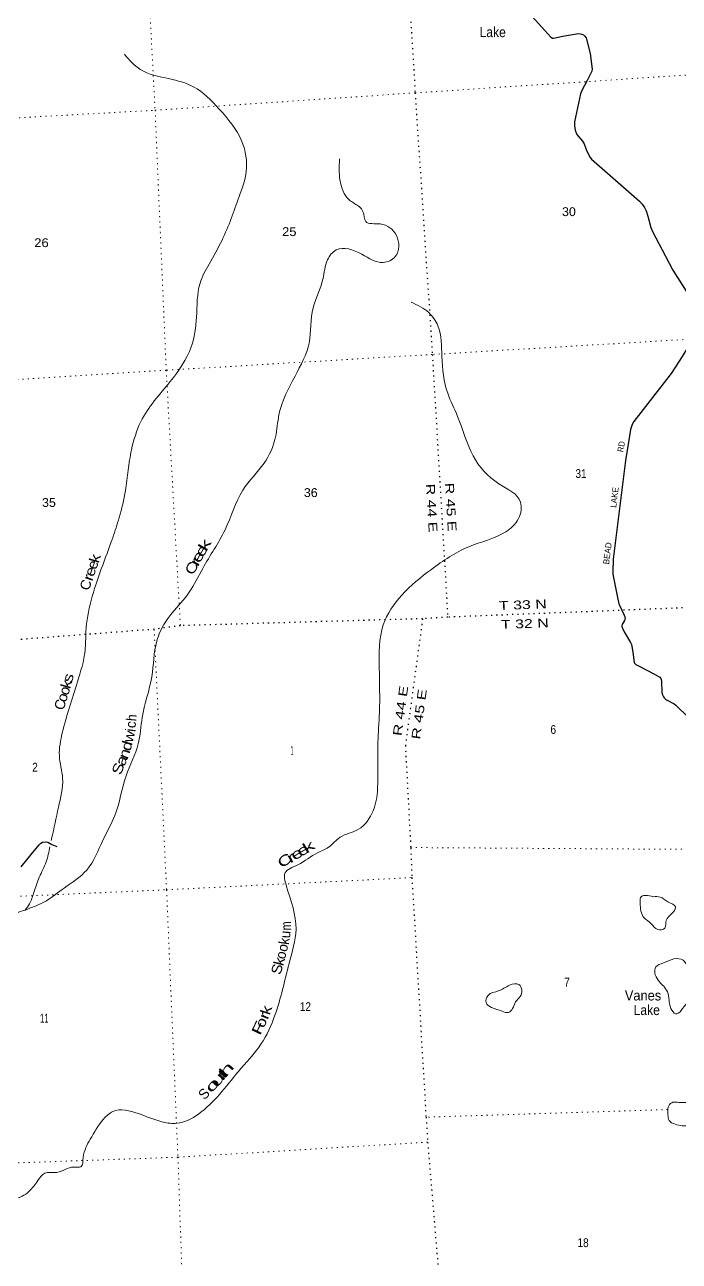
# Model space of a CAD drawing. Header units: feet. Extents: x 733631 to 986127, y 195788 to 388968.
# Drawn here: x 930254 to 943227, y 304603 to 329117 of the extents above; entities that cross this region are included whole.
import ezdxf
from ezdxf.enums import TextEntityAlignment as Align

# ---------------------------------------------------------------- set-up
doc = ezdxf.new("R2010")
doc.units = ezdxf.units.FT
doc.header["$LTSCALE"] = 70
doc.linetypes.add('DOTTED', pattern=[1.5, 0.3, -1.2])
for name, color, linetype, lineweight in [('29', 7, 'Continuous', 25), ('39', 7, 'Continuous', 13), ('6', 7, 'DOTTED', 25), ('7', 7, 'DOTTED', 13)]:
    doc.layers.add(name, color=color, linetype=linetype, lineweight=lineweight)
doc.layers.add('30', color=7, linetype='Continuous')
doc.layers.add('41', color=7, linetype='Continuous')

msp = doc.modelspace()

# ---------------------------------------------------------------- linework, layer by layer
at = {"layer": '29'}
for points in [[(940307.23, 329287.24), (940562.75, 329005.55), (940679.62, 328874.02), (940711.8, 328851.02), (940733.66, 328849.38), (940920.09, 328887.28)], [(940920.09, 328887.28), (941034.08, 328910.46), (941231.17, 328940.7), (941266.79, 328939.55), (941293.88, 328931.5), (941327.7, 328915.4), (941348.38, 328894.71), (941379.4, 328856.76), (941389.38, 328832.66), (941461.12, 328547.26), (941502.36, 328234.73), (941495.56, 328193.72), (941402.73, 328014.33), (941293.23, 327813.91), (941267.29, 327750.44), (941150.74, 327193.03), (941148.87, 327116.15), (941162.23, 327029.76), (941182.92, 326972.27), (941199.38, 326940.79), (941306.46, 326810.17), (941341.49, 326753.81), (941382.73, 326645.97), (941426.52, 326542.25), (941460.99, 326484.76), (941486.53, 326454.7), (942438.6, 325619.48), (942492.86, 325558.03), (942536.52, 325491.35), (942568.7, 325424.66), (942606, 325319.96), (942660.62, 325098.12), (942694.71, 325017.12), (942951.69, 324527.75), (943099.9, 324249.6), (943550.55, 323547.57)], [(943550.55, 323547.57), (943423.19, 322799.95), (943394.39, 322725.63), (943287.47, 322542.1), (943068.7, 322200.07), (942328.1, 321249.36), (942291.33, 321189.58), (942258.35, 321094.89), (942221.59, 320839.2), (942161.48, 320475.62), (941919.59, 318525.09), (941907.55, 318278.44), (941911.18, 318224.2), (942010.82, 317726.3)], [(942010.82, 317726.3), (942020.16, 317669.07), (942029.26, 317634.17), (942039.69, 317609.29), (942136.47, 317412.79), (942151.15, 317375.89), (942154.6, 317354.04), (942150, 317333.35), (942139.26, 317308.03), (942102.89, 317241.37), (942097.15, 317224.12), (942091.52, 317203.15), (942091.4, 317183.88), (942100.59, 317151.69), (942137.61, 317080.04), (942260.49, 316869.4), (942277.54, 316827.46), (942303.67, 316677.59), (942333.28, 316473.11), (942338.44, 316459.54), (942344.18, 316451.49), (942366.01, 316435.39), (942433.63, 316400.7), (942723.58, 316249.55), (942818.73, 316197.39), (942841.71, 316180.15), (942858.95, 316156), (942866.99, 316135.31), (942871.84, 316102.51), (942884.04, 315881.16), (942888.25, 315857.07), (942894.57, 315834.07), (942914.11, 315794.98), (942926.74, 315775.44), (942939.38, 315760.49), (942956.05, 315746.12), (942973.69, 315733.66), (943124.38, 315653.56), (943156.42, 315628.42), (943412.38, 315381.04)], [(930184.37, 312420.19), (930381.16, 312668.51), (930538.33, 312858.37), (930572.8, 312890.56), (930609.57, 312913.56), (930657.83, 312920.46), (930709.66, 312910.28), (930792.67, 312863.35), (930891.46, 312825.16)]]:
    msp.add_lwpolyline(points, dxfattribs=at)
at = {"layer": '39'}
for points in [[(933781.76, 338794.82), (933745.58, 338784.3), (933330.77, 338624.13), (932918.2, 338215.71), (932485.55, 337804.36), (932220.11, 337366.27), (932135.29, 336875.82), (932036.2, 336265.58), (931742.78, 335779.79), (931095.45, 335251.68), (930802.32, 335004.15), (930396.76, 334414.33), (930167.48, 333777.99), (929835.4, 332605.96), (929516.56, 331818.16), (929277.93, 331288.41), (928818.82, 330799.13), (928393.45, 330119.57), (928169.83, 329491.57), (927845.03, 328701.48), (927573.6, 328139.96), (927302.53, 327774.3), (927182.99, 327290.35), (927024.85, 326647.14), (926805.64, 326255.58), (926399.32, 325803.02), (926128.42, 325352.57), (925795.66, 324885.18), (925624.18, 324469.53), (925504.73, 323943.18), (925121.44, 323596.66), (924736.76, 323278.35), (924371.25, 322981.1), (924051.55, 322657.66), (923695.17, 322177.08), (923614.61, 321763.54), (923543.79, 321520.05), (923382.89, 321379.48), (923167.91, 321268.77), (923108.73, 321116.66), (923015.39, 320837.83), (922905.21, 320572.36), (922766.92, 320140.05), (922700.61, 319805.9), (922707.73, 319662.87), (922720.77, 319505)], [(932228.9, 328533.04), (932543.36, 328230.31), (933112.76, 328048.2), (933598.2, 327886.5), (934103.44, 327449.08), (934558.36, 326803.42), (934644.56, 326209.68), (934505.44, 325712.72), (934164.27, 324845.16), (933906.79, 324369.07), (933729.36, 323991.52), (933659.62, 323320.02), (933555.39, 322731.77), (933136.58, 322042.41), (932556.98, 321250.84), (932370.61, 320687.13), (932303.58, 320286.32), (932250.87, 319882.12), (932125.87, 319345.42), (931998.08, 318945.89), (931570.52, 317700.87), (931467.49, 317088.44), (931450.01, 316708.05), (931298.75, 316089.39), (930999.11, 315078.34), (930940.54, 314629.46), (931005.39, 314180.12), (930922.86, 313602.95), (930787.84, 312983), (930778.66, 312941.66)], [(936495.1, 326461.28), (936518.25, 325955.54), (936706.46, 325628.91), (936886.45, 325507.86), (936957.87, 325414.18), (937012.1, 325218.77), (937297.87, 325167.13), (937620.72, 324939.5), (937599.09, 324520.56), (937360.09, 324404.71), (936933.28, 324567.05), (936427.32, 324653.12), (936256.91, 324459.62), (936164.86, 324073.83), (935970.52, 323507.73), (935890.07, 322807.48), (935611.13, 322152.74), (935293.21, 321387.19), (935224.45, 320939.86), (934999.14, 320426.87), (934578.77, 319890.89), (934225.42, 319105.57), (933782.06, 318340.38), (933514.28, 317867.87), (933038.48, 317266.78), (932872.66, 316899.85), (932772.33, 316192.64), (932582.15, 315380.4), (932504.89, 314859.99), (932263.3, 314227.14), (932039.52, 313439.62), (931810.2, 312966.83), (931482.43, 312358.33), (931038.9, 312003.02), (930683.3, 311750.63), (930263.13, 311565.98)], [(927775.02, 307836.79), (928069.96, 307763.36), (928164.49, 307652.56), (928073.18, 307414.19), (927874.72, 307215.39), (927769.57, 306889.57), (927886.11, 306539.5), (927922.15, 306262.5), (927765.29, 306122.11), (927740.9, 305921.11), (927684.59, 305589.44), (927820.4, 305218.03), (928076.91, 305185.26), (928336.98, 305203.12), (928476.52, 305447.71), (928693.28, 305441.4), (928969.51, 305540.77), (929030.01, 305707.06), (929438.28, 305917.41), (929796.52, 305913.49), (930050.41, 305852.33), (930337.05, 305986.49), (930516.34, 306204.62), (930652.82, 306348.11), (930892.7, 306365.06), (931231.3, 306471.3), (931364.51, 306477.34), (931414.02, 306661.31), (931553.8, 307023.02), (931815.19, 307420.54), (932003.75, 307574.48), (932501.44, 307532.46), (932997.38, 307363.16), (933271.66, 307339.27), (933695.56, 307520.05), (934481.34, 308355.29), (934935.33, 308906.93), (935214.14, 309482.93), (935495.01, 310505.24), (935631.05, 311185.8), (935435.76, 312061.31), (935411.92, 312296.46), (935664.66, 312461.39), (936057.29, 312701.32), (936274.4, 312810.11), (936505.25, 313008.37), (936867.58, 313166.16), (937160.86, 313532.82), (937252.99, 314160.91), (937255.14, 314889.91), (937284.29, 315482.83), (937280.74, 316367.04), (937361.64, 317220.77), (937726.73, 317810.77), (938314.32, 318320.02), (939054.67, 318767.55), (939788.31, 319065.36), (940040.37, 319325.16), (940080.64, 319654.08), (939651.87, 320018.25), (939141.02, 320568.48), (938834.99, 321352.14), (938638.15, 321811.64), (938520.82, 322543.29), (938444.12, 323149.58), (938263.26, 323409.91), (937913.15, 323616.12)], [(930262.82, 311565.53), (930077.13, 311492.93), (929993.74, 311380.12), (929885.01, 311247.97), (929512.82, 311206.85), (929195.55, 311200.52), (929074.85, 311186.96), (928938.91, 311154.54), (928768.87, 311156.92), (928186.89, 311144.63), (927991.54, 311208.45), (927789.15, 311332.52), (927521.43, 311671.69), (927343.32, 311998.78), (926920.68, 312280.44), (926609.57, 312637.83), (926354.04, 312894.77), (926032.72, 312888.26), (925868.4, 312775.8), (925826.08, 312650.72), (925740.97, 312531.76), (925716.85, 312528.65)], [(930752.08, 312822.21), (930679.31, 312521.76), (930542.78, 312216.73), (930436.52, 311913.07), (930346.53, 311688.9), (930261.72, 311563.91)], [(942719.48, 311830.69), (942461.44, 311812.91), (942450.81, 311701.38), (942527.72, 311416.14), (942673.3, 311295.54), (942800.41, 311180.17), (942938.67, 311206.64), (942969.5, 311359.47), (943091.55, 311508.37), (943154.36, 311628.33), (943003.73, 311728.5), (942849.36, 311822.45), (942714.65, 311830.36)], [(942925.59, 310047.07), (942743.93, 310323.52), (942758.8, 310431.21), (942914.33, 310517.01), (943118.71, 310596.96), (943306.2, 310569.13), (943430.77, 310382.97), (943506.54, 310323.82), (943545.96, 310222.63), (943650.88, 310106.25), (943609.52, 309839.87), (943386.87, 309720.72), (943152.78, 309506.17), (943062.29, 309617.15), (942991.35, 309945.06), (942914.69, 310062.73)], [(939979.2, 309743.69), (940109.15, 309977.75), (940046.82, 310092.03), (939865.57, 310075.72), (939642.62, 309962.63), (939438.64, 309874.62), (939399.44, 309727.46), (939505.27, 309633.33), (939719.28, 309560.27), (939843.9, 309535.64), (939922.85, 309615.95), (939979.2, 309743.69)], [(942997.58, 307625.38), (943054.93, 307732.98), (943294.91, 307747.91), (943541.66, 307789.4), (943891.15, 307879.98), (944010.64, 307877.32), (943922.19, 307744.08), (943678.3, 307482.64), (943414.55, 307295), (943146.23, 307321.18), (943025.15, 307396.45), (943003.39, 307508.53), (942997.58, 307625.38)]]:
    msp.add_spline(points, degree=3, dxfattribs=at)
at = {"layer": '6'}
for points in [[(937868.45, 329805.62), (937991.78, 327766.95), (938332.83, 322581.19), (938638.66, 317371.62)], [(950080.66, 317794.06), (949338.73, 317756.48), (948893.8, 317754.45), (943932.59, 317573.62), (943504.2, 317564.26), (938638.66, 317371.62), (938140.53, 317340.93), (933338.98, 317203.7), (932818.65, 317131.61), (928179.6, 316777.63), (927681.98, 316736.87), (922687.81, 316504.33), (922331.76, 316488.73), (921415.68, 316449.92)], [(938140.53, 317340.93), (937798.24, 314829.76), (937905.77, 312791.3), (937928.69, 312208.81), (938207.62, 307458.38), (938240.26, 306965.18), (938659.38, 301936.45), (938663.06, 301781.15), (939017.62, 296549.53), (939030.86, 295234.61)]]:
    msp.add_lwpolyline(points, dxfattribs=at)
at = {"layer": '7'}
msp.add_line((942998.12, 307610.72), (938207.62, 307458.38), dxfattribs=at)
for points in [[(932177.51, 340961.96), (932293.38, 338332.72), (932568.64, 332518.05), (932838.47, 327421.93), (933058.64, 322267.03), (933338.98, 317203.7)], [(919392.99, 327080.75), (922421.32, 327205.4), (927730.6, 327139.55), (932838.47, 327421.93), (937991.78, 327766.95), (943514.43, 328128.75), (949098.32, 328763.88), (950010.22, 328735.82)], [(945047.63, 322985.04), (943827.01, 322905.35), (938332.83, 322581.19), (933058.64, 322267.03), (927855.7, 321943.98), (922533.9, 321864.45), (919614.91, 321706.15)], [(932818.65, 317131.61), (933065.56, 311967.83), (933291.02, 306665.77), (933466.21, 301601.7), (933546.8, 299562.61)], [(937901.03, 312805.22), (943647.89, 312767.31), (947594.76, 313110.24)], [(926029.85, 311675.97), (927864.05, 311737.72), (933065.56, 311967.83), (937928.69, 312208.81)], [(938240.26, 306965.18), (933291.02, 306665.77), (928018.49, 306480.9), (922701.76, 306289.98), (922546.8, 306274.84)]]:
    msp.add_lwpolyline(points, dxfattribs=at)

# ---------------------------------------------------------------- texts
at = {"layer": '30', "width": 0.9}
msp.add_text('RD', height=120, rotation=80.612, dxfattribs=at).set_placement((942134.86, 320743.81), align=Align.CENTER)
at = {"layer": '30'}
for s, p in [('LAKE', (942001.37, 319739.76)), ('BEAD', (941862.19, 318630.97))]:
    msp.add_text(s, height=120, rotation=82.931, dxfattribs=at).set_placement(p, align=Align.CENTER)
at = {"layer": '41'}
for s, width, p in [('Lake', 0.9, (939529.15, 328871.57)), ('Vanes', 0.95, (942508.63, 309773.81)), ('Lake', 0.9, (942582.56, 309484.07))]:
    msp.add_text(s, height=200, dxfattribs=dict(at, width=width)).set_placement(p, align=Align.CENTER)
for s, rotation, width, p in [('e', 59.911, 1.5, (933839.48, 318638.93)), ('k', 59.911, 1.7, (933907.38, 318756.11)), ('k', 73.534, 1.25, (931742.75, 318510.06)), ('e', 71.534, 1.15, (931695.6, 318382.49)), ('C', 60.46, 1.3, (933648.72, 318296.87)), ('r', 60.46, 1.65, (933720.17, 318422.24)), ('e', 59.911, 1.5, (933773.16, 318524.47)), ('r', 70.97, 1.3, (931607.7, 318127.77)), ('e', 70.534, 1.2, (931646.11, 318243.38)), ('C', 71.907, 1.05, (931557.06, 317981.67)), ('s', 73.88, 1.3, (931210.08, 316142.75)), ('k', 73.88, 1.25, (931176.66, 316018.16)), ('o', 72.858, 1.1, (931137.03, 315887.71)), ('o', 72.858, 1.1, (931094.96, 315752.07)), ('C', 72.858, 1.05, (931051.1, 315609.88)), ('h', 84.804, 0.9, (932471.01, 315370.45)), ('w', 76.079, 1.15, (932418.77, 314982.61)), ('d', 73.829, 1.3, (932370.25, 314794.81)), ('a', 69.036, 1.3, (932266.21, 314494.99)), ('n', 71.036, 1.3, (932322.06, 314634.52)), ('S', 70.168, 1.3, (932197.76, 314336.67)), ('e', 31.607, 1.55, (935816.06, 312670.54)), ('k', 31.25, 1.7, (935931.78, 312737.39)), ('C', 37.29, 1.5, (935469.65, 312472.07)), ('r', 29.357, 1.65, (935579.04, 312524.1)), ('e', 31.607, 1.55, (935697.24, 312601.21)), ('m', 91.31, 0.8, (935533.54, 311253.86)), ('k', 75.752, 1.2, (935396.74, 310524.19)), ('S', 75.752, 1.15, (935350.85, 310370.81)), ('k', 71.964, 1.3, (935134.94, 309553.25)), ('F', 64.708, 1.65, (934974.3, 309186.04)), ('o', 66.967, 1.25, (935030.65, 309299.73)), ('r', 68.272, 1.4, (935091.61, 309437.42)), ('t', 49.025, 1.85, (934251.91, 308254.99)), ('h', 49.025, 1.95, (934326.27, 308340.6)), ('o', 48.204, 1.9, (934044.77, 308028.95)), ('u', 48.204, 2.05, (934150.04, 308139.47))]:
    msp.add_text(s, height=200, rotation=rotation, dxfattribs=dict(at, width=width)).set_placement(p, align=Align.CENTER)
for s, rotation, p in [('c', 83.624, (932454.62, 315231.77)), ('i', 82.624, (932449.3, 315120.51)), ('u', 85.565, (935518.6, 311075.27)), ('k', 82.019, (935494.95, 310935.64)), ('o', 77.889, (935464.73, 310798.66)), ('o', 76.889, (935428.63, 310652.76)), ('S', 46.793, (933879.16, 307855.29))]:
    msp.add_text(s, height=200, rotation=rotation, dxfattribs=at).set_placement(p, align=Align.CENTER)
at = {"layer": '6'}
for s, rotation, width, p in [('R 44 E', 273.36, 1.35, (938234.3, 319530.8)), ('R 45 E', 273.36, 1.35, (938612.49, 319549.02)), ('T 33 N', 2.267, 1.35, (940130.39, 317530.76)), ('T 32 N', 2.267, 1.35, (940169.88, 317156.06)), ('R 44 E', 82.238, 1.4, (937789.38, 315505.2)), ('R 45 E', 82.238, 1.4, (938156.9, 315437.16))]:
    msp.add_text(s, height=175, rotation=rotation, dxfattribs=dict(at, width=width)).set_placement(p, align=Align.CENTER)
at = {"layer": '7'}
for s, width, p in [('30', 1.05, (940903.35, 325323.66)), ('25', 1.1, (935354.63, 324927.83)), ('26', 1.1, (930442.91, 324708.5)), ('31', 0.85, (941169.46, 320131.57)), ('36', 1.05, (935787.17, 319753.94)), ('35', 1.05, (930597.51, 319558.31)), ('6', 0.85, (940674.39, 315058.03)), ('1', 0.4, (935520.53, 314643.88)), ('2', 0.85, (930402.54, 314310.6)), ('7', 0.85, (940946.1, 310047.96)), ('12', 0.85, (935705.72, 309563.8)), ('11', 0.65, (930556.8, 309334.07)), ('18', 0.85, (941209.95, 304883.77))]:
    msp.add_text(s, height=175, dxfattribs=dict(at, width=width)).set_placement(p)

doc.saveas('drawing.dxf')
